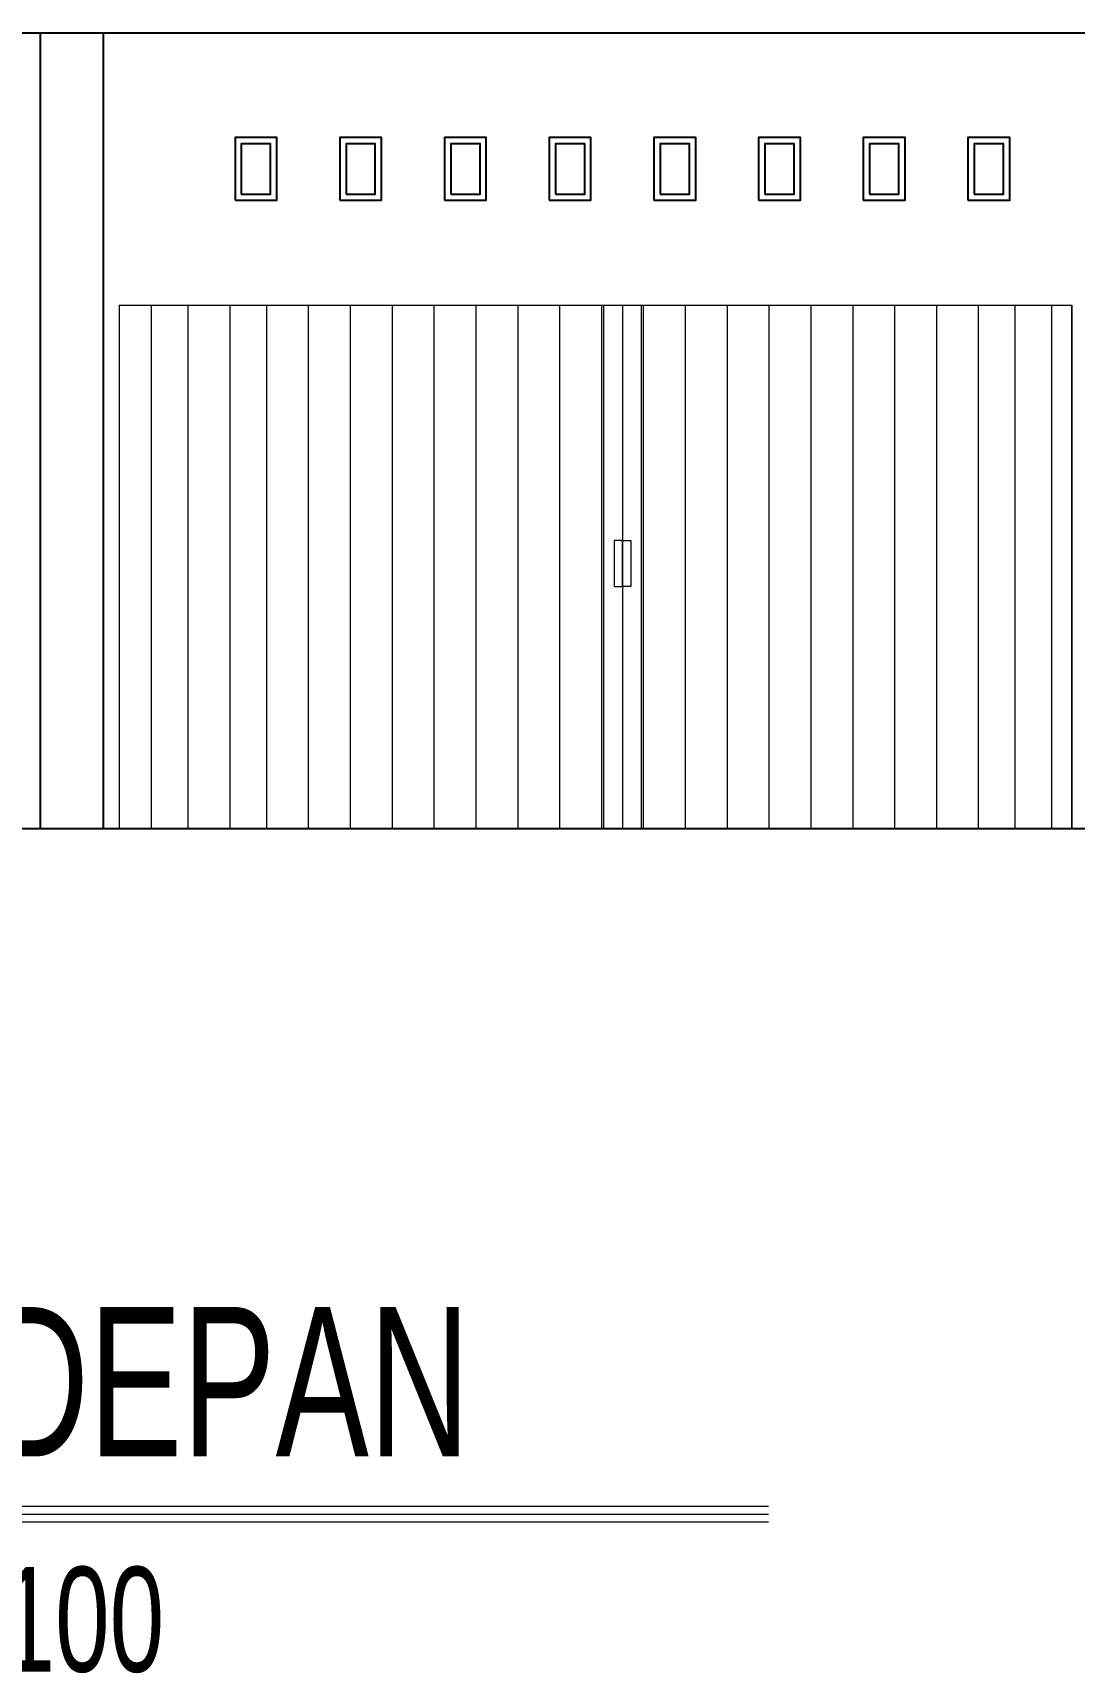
# Model space of a CAD drawing. Header units: centimetres. Extents: x 134057 to 145613, y 5028 to 39996.
# Drawn here: x 136018 to 136515, y 9565 to 10348 of the extents above; entities that cross this region are included whole.
import ezdxf

# ---------------------------------------------------------------- set-up
doc = ezdxf.new("R2010")
doc.units = ezdxf.units.CM
doc.layers.add('dinding', color=151, linetype='Continuous')
doc.layers.add('pondasi', color=131, linetype='Continuous', lineweight=18)
doc.layers.add('TEXT', color=3, linetype='Continuous', lineweight=20)
doc.styles.add('ROMANS', font='ROMANS.SHX', dxfattribs={"width": 0.7})

msp = doc.modelspace()

# ---------------------------------------------------------------- linework, layer by layer
at = {"layer": 'dinding'}
for p, q in [((135021.397, 10348.443), (137051.397, 10348.443)), ((136021.397, 9968.443), (136021.397, 10348.443)), ((136051.397, 9968.443), (136051.397, 10348.443)), ((135021.397, 9968.443), (137051.397, 9968.443))]:
    msp.add_line(p, q, dxfattribs=at)
for points in [[(136114.239, 10268.443), (136134.239, 10268.443), (136134.239, 10298.443), (136114.239, 10298.443)], [(136117.239, 10271.443), (136131.239, 10271.443), (136131.239, 10295.443), (136117.239, 10295.443)], [(136164.239, 10268.443), (136184.239, 10268.443), (136184.239, 10298.443), (136164.239, 10298.443)], [(136167.239, 10271.443), (136181.239, 10271.443), (136181.239, 10295.443), (136167.239, 10295.443)], [(136214.239, 10268.443), (136234.239, 10268.443), (136234.239, 10298.443), (136214.239, 10298.443)], [(136217.239, 10271.443), (136231.239, 10271.443), (136231.239, 10295.443), (136217.239, 10295.443)], [(136264.239, 10268.443), (136284.239, 10268.443), (136284.239, 10298.443), (136264.239, 10298.443)], [(136267.239, 10271.443), (136281.239, 10271.443), (136281.239, 10295.443), (136267.239, 10295.443)], [(136314.239, 10268.443), (136334.239, 10268.443), (136334.239, 10298.443), (136314.239, 10298.443)], [(136317.239, 10271.443), (136331.239, 10271.443), (136331.239, 10295.443), (136317.239, 10295.443)], [(136364.239, 10268.443), (136384.239, 10268.443), (136384.239, 10298.443), (136364.239, 10298.443)], [(136367.239, 10271.443), (136381.239, 10271.443), (136381.239, 10295.443), (136367.239, 10295.443)], [(136414.239, 10268.443), (136434.239, 10268.443), (136434.239, 10298.443), (136414.239, 10298.443)], [(136417.239, 10271.443), (136431.239, 10271.443), (136431.239, 10295.443), (136417.239, 10295.443)], [(136464.239, 10268.443), (136484.239, 10268.443), (136484.239, 10298.443), (136464.239, 10298.443)], [(136467.239, 10271.443), (136481.239, 10271.443), (136481.239, 10295.443), (136467.239, 10295.443)]]:
    msp.add_lwpolyline(points, close=True, dxfattribs=at)
at = {"layer": 'pondasi', "color": 140}
for p, q in [((136058.897, 10218.443), (136058.897, 9968.443)), ((136058.897, 10218.443), (136513.897, 10218.443)), ((136074.239, 10218.443), (136074.239, 9968.443)), ((136091.739, 10218.443), (136091.739, 9968.443)), ((136111.739, 10218.443), (136111.739, 9968.443)), ((136111.739, 10218.443), (136111.739, 9968.443)), ((136129.239, 10218.443), (136129.239, 9968.443)), ((136149.239, 10218.443), (136149.239, 9968.443)), ((136169.239, 10218.443), (136169.239, 9968.443)), ((136189.239, 10218.443), (136189.239, 9968.443)), ((136209.239, 10218.443), (136209.239, 9968.443)), ((136229.239, 10218.443), (136229.239, 9968.443)), ((136249.239, 10218.443), (136249.239, 9968.443)), ((136269.239, 10218.443), (136269.239, 9968.443)), ((136289.239, 10218.443), (136289.239, 9968.443)), ((136290.239, 10218.443), (136290.239, 9968.443)), ((136299.239, 10218.443), (136299.239, 9968.443)), ((136308.239, 10218.443), (136308.239, 9968.443)), ((136309.239, 10218.443), (136309.239, 9968.443)), ((136329.239, 10218.443), (136329.239, 9968.443)), ((136349.239, 10218.443), (136349.239, 9968.443)), ((136369.239, 10218.443), (136369.239, 9968.443)), ((136389.239, 10218.443), (136389.239, 9968.443)), ((136409.239, 10218.443), (136409.239, 9968.443)), ((136429.239, 10218.443), (136429.239, 9968.443)), ((136449.239, 10218.443), (136449.239, 9968.443)), ((136469.239, 10218.443), (136469.239, 9968.443)), ((136486.739, 10218.443), (136486.739, 9968.443)), ((136504.239, 10218.443), (136504.239, 9968.443)), ((136513.897, 10218.443), (136513.897, 9968.443)), ((136513.897, 9968.443), (136513.897, 10218.443))]:
    msp.add_line(p, q, dxfattribs=at)
for points in [[(136299.239, 10106.069), (136295.258, 10106.069), (136295.258, 10084.037), (136299.239, 10084.037)], [(136299.239, 10106.069), (136303.22, 10106.069), (136303.22, 10084.037), (136299.239, 10084.037)]]:
    msp.add_lwpolyline(points, close=True, dxfattribs=at)
at = {"layer": 'TEXT', "color": 2, "linetype": 'Continuous', "lineweight": 9}
for p, q in [((135700.819, 9644.883), (136368.97, 9644.883)), ((135700.819, 9637.294), (136368.97, 9637.294)), ((135714.158, 9641.089), (136368.97, 9641.089))]:
    msp.add_line(p, q, dxfattribs=at)

# ---------------------------------------------------------------- texts
at = {"layer": 'TEXT', "color": 2, "linetype": 'Continuous', "lineweight": 9, "width": 23529.60895, "attachment_point": 1, "style": 'ROMANS'}
for s, insert, char_height in [('\\pt5.64971;{\\fCastellar|b0|i0|c0|p18;TAMPAK DEPAN}', (135702.819, 9739.969), 71.39782), ('\\pt3.96;{\\fColonna MT|b0|i0|c0|p82;Skala 1 : 100}', (135806.951, 9615.84), 50.04503)]:
    msp.add_mtext(s, dxfattribs=dict(at, insert=insert, char_height=char_height))

doc.saveas('drawing.dxf')
